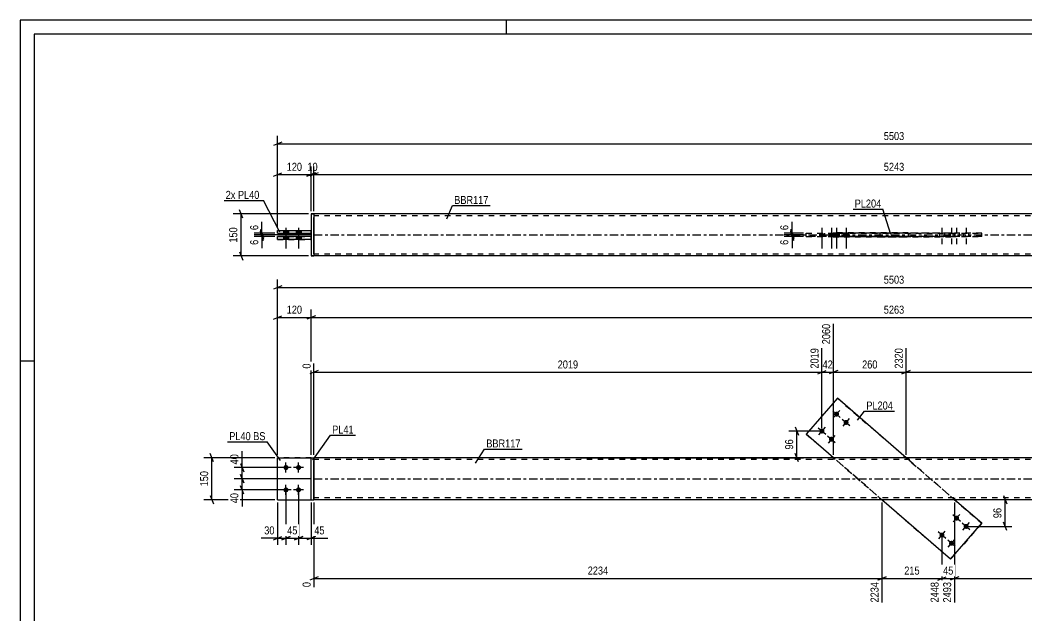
# Model space of a CAD drawing. Header units: millimetres. Extents: x 0 to 594, y 0 to 420.
# Drawn here: x 0 to 360.1, y 206.9 to 420 of the extents above; entities that cross this region are included whole.
import ezdxf

# ---------------------------------------------------------------- set-up
doc = ezdxf.new("R2010")
doc.units = ezdxf.units.MM
doc.linetypes.add('DXK_LINE_DOT2', pattern=[3.9198, 1.9599, -1.9599])
doc.linetypes.add('DXK_LINE_DOT3', pattern=[5.9187, 2.979, -0.9799, 0.9799, -0.9799])
doc.styles.add('Arial Narrow', font='ARIALN.TTF', dxfattribs={"height": 0.2})

# ---------------------------------------------------------------- blocks, each defined once
blk = doc.blocks.new('Unknown-580611105-1130')
at = {"color": 5, "linetype": 'Continuous'}
for p, q in [((594, 420), (0, 420)), ((0, 420), (0, 0)), ((174, 415), (174, 420)), ((589, 415), (5, 415)), ((5, 415), (5, 5)), ((5, 298), (0, 298))]:
    blk.add_line(p, q, dxfattribs=at)
blk = doc.blocks.new('Bolt-580611105-1705 - 1677')
at = {"linetype": 'Continuous'}
for points in [[(292.03, 279.95), (292.22, 279.93), (292.4, 279.87), (292.56, 279.78), (292.7, 279.65), (292.81, 279.5), (292.89, 279.33), (292.93, 279.14), (292.93, 278.96), (292.89, 278.77), (292.81, 278.6), (292.7, 278.45), (292.56, 278.32), (292.4, 278.23), (292.22, 278.17), (292.03, 278.15), (291.85, 278.17), (291.67, 278.23), (291.5, 278.32), (291.36, 278.45), (291.25, 278.6), (291.18, 278.77), (291.14, 278.96), (291.14, 279.14), (291.18, 279.33), (291.25, 279.5), (291.36, 279.65), (291.5, 279.78), (291.67, 279.87), (291.85, 279.93)], [(286.79, 273.9), (286.98, 273.88), (287.16, 273.83), (287.32, 273.73), (287.46, 273.61), (287.57, 273.45), (287.65, 273.28), (287.69, 273.1), (287.69, 272.91), (287.65, 272.73), (287.57, 272.55), (287.46, 272.4), (287.32, 272.28), (287.16, 272.18), (286.98, 272.12), (286.79, 272.1), (286.61, 272.12), (286.43, 272.18), (286.27, 272.28), (286.13, 272.4), (286.02, 272.55), (285.94, 272.73), (285.9, 272.91), (285.9, 273.1), (285.94, 273.28), (286.02, 273.45), (286.13, 273.61), (286.27, 273.73), (286.43, 273.83), (286.61, 273.88)], [(295.43, 277), (295.62, 276.98), (295.8, 276.93), (295.96, 276.83), (296.1, 276.71), (296.21, 276.55), (296.29, 276.38), (296.33, 276.2), (296.33, 276.01), (296.29, 275.83), (296.21, 275.65), (296.1, 275.5), (295.96, 275.38), (295.8, 275.28), (295.62, 275.22), (295.43, 275.2), (295.25, 275.22), (295.07, 275.28), (294.91, 275.38), (294.77, 275.5), (294.65, 275.65), (294.58, 275.83), (294.54, 276.01), (294.54, 276.2), (294.58, 276.38), (294.65, 276.55), (294.77, 276.71), (294.91, 276.83), (295.07, 276.93), (295.25, 276.98)], [(290.2, 270.96), (290.38, 270.94), (290.56, 270.88), (290.72, 270.79), (290.86, 270.66), (290.98, 270.51), (291.05, 270.34), (291.09, 270.15), (291.09, 269.96), (291.05, 269.78), (290.98, 269.61), (290.86, 269.46), (290.72, 269.33), (290.56, 269.24), (290.38, 269.18), (290.2, 269.16), (290.01, 269.18), (289.83, 269.24), (289.67, 269.33), (289.53, 269.46), (289.42, 269.61), (289.34, 269.78), (289.3, 269.96), (289.3, 270.15), (289.34, 270.34), (289.42, 270.51), (289.53, 270.66), (289.67, 270.79), (289.83, 270.88), (290.01, 270.94)]]:
    blk.add_hatch(color=1, dxfattribs=at).paths.add_polyline_path(points)
at = {"color": 1, "linetype": 'Continuous'}
for p, q in [((290.67, 280.23), (293.39, 277.87)), ((293.21, 280.41), (290.85, 277.69)), ((296.61, 277.46), (294.26, 274.74)), ((285.43, 274.18), (288.16, 271.83)), ((287.97, 274.36), (285.62, 271.64)), ((294.07, 277.28), (296.79, 274.93)), ((288.84, 271.24), (291.56, 268.88)), ((291.37, 271.42), (289.02, 268.7))]:
    blk.add_line(p, q, dxfattribs=at)
blk = doc.blocks.new('Part-580611105-1683 - 1677')
at = {"color": 7, "linetype": 'DXK_LINE_DOT2'}
for p, q in [((92.1, 248.45), (92.1, 263.45)), ((92.1, 263.45), (104.1, 263.45)), ((104.1, 263.45), (92.1, 263.45)), ((104.1, 248.45), (104.1, 263.45)), ((92.1, 248.45), (92.1, 248.45)), ((92.1, 248.45), (104.1, 248.45)), ((92.1, 248.45), (104.1, 248.45)), ((104.1, 248.45), (104.1, 248.45))]:
    blk.add_line(p, q, dxfattribs=at)
blk = doc.blocks.new('Part-580611105-1704 - 1677')
at = {"color": 2, "linetype": 'Continuous'}
for p, q in [((193.1, 263.45), (105.1, 263.45)), ((431.98, 263.45), (193.2, 263.45)), ((105.1, 249.65), (105.1, 262.25)), ((193.1, 248.45), (105.1, 248.45)), ((431.98, 248.45), (193.2, 248.45))]:
    blk.add_line(p, q, dxfattribs=at)
at = {"color": 7, "linetype": 'DXK_LINE_DOT2'}
for p, q in [((105.1, 263.45), (105.1, 262.25)), ((290.85, 263.45), (290.85, 262.85)), ((317.71, 263.45), (317.71, 262.85)), ((193.1, 262.85), (105.1, 262.85)), ((431.98, 262.85), (193.2, 262.85)), ((105.1, 248.45), (105.1, 249.65)), ((105.1, 249.05), (105.1, 249.09)), ((193.1, 249.05), (105.1, 249.05)), ((431.98, 249.05), (193.2, 249.05)), ((307.48, 248.45), (307.48, 249.05)), ((307.48, 248.54), (307.48, 248.45)), ((334.33, 248.45), (334.33, 249.05)), ((334.33, 248.54), (334.33, 248.45))]:
    blk.add_line(p, q, dxfattribs=at)
at = {"color": 7, "linetype": 'DXK_LINE_DOT3'}
for p, q in [((105.1, 255.95), (193.1, 255.95)), ((193.2, 255.95), (431.98, 255.95))]:
    blk.add_line(p, q, dxfattribs=at)
blk = doc.blocks.new('Part-580611105-1688 - 1677')
at = {"color": 2, "linetype": 'Continuous'}
for p, q in [((92.1, 248.45), (92.1, 263.45)), ((92.1, 263.45), (104.1, 263.45)), ((92.1, 248.45), (92.1, 248.45)), ((92.1, 248.45), (104.1, 248.45))]:
    blk.add_line(p, q, dxfattribs=at)
at = {"color": 7, "linetype": 'DXK_LINE_DOT2'}
for p, q in [((104.1, 263.45), (92.1, 263.45)), ((104.1, 248.45), (104.1, 263.45)), ((92.1, 248.45), (104.1, 248.45)), ((104.1, 248.45), (104.1, 248.45))]:
    blk.add_line(p, q, dxfattribs=at)
blk = doc.blocks.new('Bolt-580611105-1706 - 1677')
at = {"linetype": 'Continuous'}
for points in [[(334.99, 242.74), (335.18, 242.72), (335.36, 242.66), (335.52, 242.57), (335.66, 242.44), (335.77, 242.29), (335.85, 242.12), (335.88, 241.93), (335.88, 241.74), (335.85, 241.56), (335.77, 241.39), (335.66, 241.24), (335.52, 241.11), (335.36, 241.02), (335.18, 240.96), (334.99, 240.94), (334.8, 240.96), (334.62, 241.02), (334.46, 241.11), (334.32, 241.24), (334.21, 241.39), (334.13, 241.56), (334.09, 241.74), (334.09, 241.93), (334.13, 242.12), (334.21, 242.29), (334.32, 242.44), (334.46, 242.57), (334.62, 242.66), (334.8, 242.72)], [(338.39, 239.79), (338.58, 239.77), (338.76, 239.71), (338.92, 239.62), (339.06, 239.49), (339.17, 239.34), (339.25, 239.17), (339.29, 238.99), (339.29, 238.8), (339.25, 238.61), (339.17, 238.44), (339.06, 238.29), (338.92, 238.16), (338.76, 238.07), (338.58, 238.01), (338.39, 237.99), (338.2, 238.01), (338.02, 238.07), (337.86, 238.16), (337.72, 238.29), (337.61, 238.44), (337.53, 238.61), (337.5, 238.8), (337.5, 238.99), (337.53, 239.17), (337.61, 239.34), (337.72, 239.49), (337.86, 239.62), (338.02, 239.71), (338.2, 239.77)], [(329.75, 236.69), (329.94, 236.67), (330.12, 236.61), (330.28, 236.52), (330.42, 236.39), (330.53, 236.24), (330.61, 236.07), (330.65, 235.89), (330.65, 235.7), (330.61, 235.51), (330.53, 235.34), (330.42, 235.19), (330.28, 235.06), (330.12, 234.97), (329.94, 234.91), (329.75, 234.89), (329.56, 234.91), (329.39, 234.97), (329.22, 235.06), (329.08, 235.19), (328.97, 235.34), (328.9, 235.51), (328.86, 235.7), (328.86, 235.89), (328.9, 236.07), (328.97, 236.24), (329.08, 236.39), (329.22, 236.52), (329.39, 236.61), (329.56, 236.67)], [(333.15, 233.75), (333.34, 233.73), (333.52, 233.67), (333.68, 233.57), (333.82, 233.45), (333.93, 233.3), (334.01, 233.12), (334.05, 232.94), (334.05, 232.75), (334.01, 232.57), (333.93, 232.4), (333.82, 232.24), (333.68, 232.12), (333.52, 232.02), (333.34, 231.96), (333.15, 231.95), (332.97, 231.96), (332.79, 232.02), (332.62, 232.12), (332.48, 232.24), (332.37, 232.4), (332.3, 232.57), (332.26, 232.75), (332.26, 232.94), (332.3, 233.12), (332.37, 233.3), (332.48, 233.45), (332.62, 233.57), (332.79, 233.67), (332.97, 233.73)]]:
    blk.add_hatch(color=1, dxfattribs=at).paths.add_polyline_path(points)
at = {"color": 1, "linetype": 'Continuous'}
for p, q in [((336.35, 240.66), (333.63, 243.02)), ((333.81, 240.48), (336.17, 243.2)), ((339.75, 237.71), (337.03, 240.07)), ((337.21, 237.53), (339.57, 240.25)), ((331.11, 234.61), (328.39, 236.97)), ((328.57, 234.43), (330.93, 237.15)), ((331.97, 231.48), (334.33, 234.21)), ((334.51, 231.67), (331.79, 234.02))]:
    blk.add_line(p, q, dxfattribs=at)
blk = doc.blocks.new('Bolt-580611105-1708 - 1677')
at = {"linetype": 'Continuous'}
for points in [[(95.1, 260.85), (95.29, 260.83), (95.47, 260.77), (95.63, 260.68), (95.77, 260.55), (95.88, 260.4), (95.96, 260.23), (96, 260.04), (96, 259.85), (95.96, 259.67), (95.88, 259.5), (95.77, 259.35), (95.63, 259.22), (95.47, 259.13), (95.29, 259.07), (95.1, 259.05), (94.92, 259.07), (94.74, 259.13), (94.57, 259.22), (94.43, 259.35), (94.32, 259.5), (94.25, 259.67), (94.21, 259.85), (94.21, 260.04), (94.25, 260.23), (94.32, 260.4), (94.43, 260.55), (94.57, 260.68), (94.74, 260.77), (94.92, 260.83)], [(99.6, 260.85), (99.79, 260.83), (99.97, 260.77), (100.13, 260.68), (100.27, 260.55), (100.38, 260.4), (100.46, 260.23), (100.5, 260.04), (100.5, 259.85), (100.46, 259.67), (100.38, 259.5), (100.27, 259.35), (100.13, 259.22), (99.97, 259.13), (99.79, 259.07), (99.6, 259.05), (99.42, 259.07), (99.24, 259.13), (99.07, 259.22), (98.93, 259.35), (98.82, 259.5), (98.75, 259.67), (98.71, 259.85), (98.71, 260.04), (98.75, 260.23), (98.82, 260.4), (98.93, 260.55), (99.07, 260.68), (99.24, 260.77), (99.42, 260.83)], [(95.1, 252.85), (95.29, 252.83), (95.47, 252.77), (95.63, 252.68), (95.77, 252.55), (95.88, 252.4), (95.96, 252.23), (96, 252.04), (96, 251.85), (95.96, 251.67), (95.88, 251.5), (95.77, 251.35), (95.63, 251.22), (95.47, 251.13), (95.29, 251.07), (95.1, 251.05), (94.92, 251.07), (94.74, 251.13), (94.57, 251.22), (94.43, 251.35), (94.32, 251.5), (94.25, 251.67), (94.21, 251.85), (94.21, 252.04), (94.25, 252.23), (94.32, 252.4), (94.43, 252.55), (94.57, 252.68), (94.74, 252.77), (94.92, 252.83)], [(99.6, 252.85), (99.79, 252.83), (99.97, 252.77), (100.13, 252.68), (100.27, 252.55), (100.38, 252.4), (100.46, 252.23), (100.5, 252.04), (100.5, 251.85), (100.46, 251.67), (100.38, 251.5), (100.27, 251.35), (100.13, 251.22), (99.97, 251.13), (99.79, 251.07), (99.6, 251.05), (99.42, 251.07), (99.24, 251.13), (99.07, 251.22), (98.93, 251.35), (98.82, 251.5), (98.75, 251.67), (98.71, 251.85), (98.71, 252.04), (98.75, 252.23), (98.82, 252.4), (98.93, 252.55), (99.07, 252.68), (99.24, 252.77), (99.42, 252.83)]]:
    blk.add_hatch(color=1, dxfattribs=at).paths.add_polyline_path(points)
at = {"color": 1, "linetype": 'Continuous'}
for p, q in [((96.9, 259.95), (93.3, 259.95)), ((95.1, 258.15), (95.1, 261.75)), ((101.4, 259.95), (97.8, 259.95)), ((99.6, 258.15), (99.6, 261.75)), ((95.1, 250.15), (95.1, 253.75)), ((99.6, 250.15), (99.6, 253.75)), ((96.9, 251.95), (93.3, 251.95)), ((101.4, 251.95), (97.8, 251.95))]:
    blk.add_line(p, q, dxfattribs=at)
blk = doc.blocks.new('Part-580611105-1714 - 1677')
at = {"color": 2, "linetype": 'Continuous'}
for p, q in [((292.33, 284.74), (281.2, 271.89)), ((316.92, 263.45), (292.33, 284.74)), ((292.33, 284.74), (292.33, 284.74)), ((290.95, 263.45), (281.2, 271.89)), ((281.2, 271.89), (281.2, 271.89)), ((332.85, 227.15), (308.27, 248.45)), ((343.98, 240), (334.23, 248.45)), ((332.85, 227.15), (343.98, 240)), ((343.98, 240), (343.98, 240)), ((332.85, 227.15), (332.85, 227.15))]:
    blk.add_line(p, q, dxfattribs=at)
at = {"color": 7, "linetype": 'DXK_LINE_DOT2'}
for p, q in [((281.2, 271.89), (292.33, 284.74)), ((292.33, 284.74), (343.98, 240)), ((281.2, 271.89), (332.85, 227.15)), ((308.27, 248.45), (290.95, 263.45)), ((334.23, 248.45), (316.92, 263.45)), ((343.98, 240), (332.85, 227.15))]:
    blk.add_line(p, q, dxfattribs=at)
blk = doc.blocks.new('Part-580611105-1719 - 1677')
at = {"color": 2, "linetype": 'Continuous'}
for p, q in [((104.1, 263.45), (105.1, 263.45)), ((104.1, 248.45), (104.1, 263.45)), ((105.1, 263.45), (105.1, 263.45)), ((105.1, 263.45), (105.1, 248.45)), ((104.1, 248.45), (105.1, 248.45))]:
    blk.add_line(p, q, dxfattribs=at)
at = {"color": 7, "linetype": 'DXK_LINE_DOT2'}
for p, q in [((104.1, 263.45), (105.1, 263.45)), ((104.1, 248.45), (105.1, 248.45))]:
    blk.add_line(p, q, dxfattribs=at)
blk = doc.blocks.new('Part-580611105-1418 - 1367')
at = {"color": 2, "linetype": 'Continuous'}
for p, q in [((92.1, 341.55), (92.1, 342.55)), ((104.1, 342.55), (92.1, 342.55)), ((104.1, 341.55), (104.1, 342.55)), ((92.1, 341.55), (92.1, 341.55)), ((104.1, 341.55), (92.1, 341.55)), ((104.1, 341.55), (104.1, 341.55))]:
    blk.add_line(p, q, dxfattribs=at)
at = {"color": 7, "linetype": 'DXK_LINE_DOT2'}
for p, q in [((92.1, 342.55), (104.1, 342.55)), ((92.1, 341.55), (104.1, 341.55))]:
    blk.add_line(p, q, dxfattribs=at)
blk = doc.blocks.new('Bolt-580611105-1370 - 1367')
at = {"linetype": 'Continuous'}
for points in [[(94.2, 343.75), (96, 343.75), (96, 344.75), (94.2, 344.75)], [(94.2, 343.75), (96, 343.75), (96, 344.75), (94.2, 344.75)], [(94.2, 341.55), (96, 341.55), (96, 342.55), (94.2, 342.55)], [(94.2, 341.55), (96, 341.55), (96, 342.55), (94.2, 342.55)], [(98.7, 343.75), (100.5, 343.75), (100.5, 344.75), (98.7, 344.75)], [(98.7, 343.75), (100.5, 343.75), (100.5, 344.75), (98.7, 344.75)], [(98.7, 341.55), (100.5, 341.55), (100.5, 342.55), (98.7, 342.55)], [(98.7, 341.55), (100.5, 341.55), (100.5, 342.55), (98.7, 342.55)]]:
    blk.add_hatch(color=1, dxfattribs=at).paths.add_polyline_path(points)
at = {"color": 1, "linetype": 'Continuous'}
for p, q in [((95.1, 345.75), (95.1, 338.25)), ((95.1, 345.75), (95.1, 338.25)), ((99.6, 345.75), (99.6, 338.25)), ((99.6, 345.75), (99.6, 338.25)), ((94.2, 344.75), (94.2, 343.75)), ((94.2, 344.75), (94.2, 343.75)), ((94.2, 342.55), (94.2, 341.55)), ((94.2, 342.55), (94.2, 341.55)), ((96, 344.75), (96, 343.75)), ((96, 344.75), (96, 343.75)), ((96, 342.55), (96, 341.55)), ((96, 342.55), (96, 341.55)), ((98.7, 344.75), (98.7, 343.75)), ((98.7, 344.75), (98.7, 343.75)), ((98.7, 342.55), (98.7, 341.55)), ((98.7, 342.55), (98.7, 341.55)), ((100.5, 344.75), (100.5, 343.75)), ((100.5, 344.75), (100.5, 343.75)), ((100.5, 342.55), (100.5, 341.55)), ((100.5, 342.55), (100.5, 341.55))]:
    blk.add_line(p, q, dxfattribs=at)
blk = doc.blocks.new('Bolt-580611105-1435 - 1367')
at = {"color": 1, "linetype": 'DXK_LINE_DOT2'}
for p, q in [((329.75, 345.75), (329.75, 338.25)), ((333.15, 345.75), (333.15, 338.25)), ((334.99, 345.75), (334.99, 338.25)), ((338.39, 345.75), (338.39, 338.25)), ((328.85, 343.75), (328.85, 342.55)), ((330.65, 343.75), (330.65, 342.55)), ((332.25, 343.75), (332.25, 342.55)), ((334.05, 343.75), (334.05, 342.55)), ((334.09, 343.75), (334.09, 342.55)), ((335.89, 343.75), (335.89, 342.55)), ((337.49, 343.75), (337.49, 342.55)), ((339.29, 343.75), (339.29, 342.55))]:
    blk.add_line(p, q, dxfattribs=at)
blk = doc.blocks.new('Part-580611105-1456 - 1367')
at = {"color": 2, "linetype": 'Continuous'}
for p, q in [((193.1, 350.65), (105.1, 350.65)), ((105.1, 336.85), (105.1, 349.45)), ((431.98, 350.65), (193.2, 350.65)), ((290.85, 343.85), (317.71, 343.85)), ((290.85, 343.85), (290.85, 343.75)), ((290.85, 342.55), (290.85, 342.45)), ((290.85, 342.45), (290.85, 342.45)), ((317.71, 342.45), (290.85, 342.45)), ((307.48, 343.85), (307.48, 343.75)), ((307.48, 342.45), (307.48, 342.55)), ((317.71, 343.85), (317.71, 342.45)), ((193.1, 335.65), (105.1, 335.65)), ((431.98, 335.65), (193.2, 335.65))]:
    blk.add_line(p, q, dxfattribs=at)
at = {"color": 7, "linetype": 'DXK_LINE_DOT2'}
for p, q in [((105.1, 350.65), (105.1, 349.45)), ((105.1, 350.65), (105.1, 350.56)), ((105.1, 350.56), (105.1, 350.3)), ((193.1, 350.05), (105.1, 350.05)), ((431.98, 350.05), (193.2, 350.05)), ((317.71, 343.85), (290.85, 343.85)), ((290.85, 342.45), (290.85, 343.75)), ((290.85, 342.45), (317.71, 342.45)), ((307.48, 343.85), (307.48, 343.85)), ((307.48, 343.85), (307.48, 343.85)), ((307.48, 343.85), (334.33, 343.85)), ((307.48, 343.85), (334.33, 343.85)), ((307.48, 343.75), (307.48, 342.45)), ((334.33, 342.45), (307.48, 342.45)), ((307.48, 342.45), (307.48, 342.45)), ((307.48, 342.45), (334.33, 342.45)), ((334.33, 343.85), (334.33, 342.45)), ((105.1, 336.4), (105.1, 336.85)), ((105.1, 336.85), (105.1, 335.65)), ((193.1, 336.25), (105.1, 336.25)), ((431.98, 336.25), (193.2, 336.25))]:
    blk.add_line(p, q, dxfattribs=at)
at = {"color": 7, "linetype": 'DXK_LINE_DOT3'}
for p, q in [((105.1, 343.15), (193.1, 343.15)), ((193.2, 343.15), (431.98, 343.15))]:
    blk.add_line(p, q, dxfattribs=at)
blk = doc.blocks.new('Part-580611105-1413 - 1367')
at = {"color": 2, "linetype": 'Continuous'}
for p, q in [((92.1, 343.75), (92.1, 344.75)), ((92.1, 344.75), (104.1, 344.75)), ((92.1, 343.75), (92.1, 343.75)), ((92.1, 343.75), (104.1, 343.75)), ((104.1, 343.75), (104.1, 344.75)), ((104.1, 343.75), (104.1, 343.75))]:
    blk.add_line(p, q, dxfattribs=at)
at = {"color": 7, "linetype": 'DXK_LINE_DOT2'}
for p, q in [((92.1, 344.75), (92.1, 344.75)), ((92.1, 344.75), (104.1, 344.75)), ((92.1, 343.75), (104.1, 343.75)), ((104.1, 344.75), (104.1, 344.75))]:
    blk.add_line(p, q, dxfattribs=at)
blk = doc.blocks.new('Part-580611105-1397 - 1367')
at = {"color": 7, "linetype": 'DXK_LINE_DOT2'}
for p, q in [((281.2, 343.75), (332.85, 343.76)), ((281.2, 343.75), (292.33, 343.75)), ((281.2, 342.55), (332.85, 342.56)), ((292.33, 342.55), (281.2, 342.55)), ((343.98, 343.75), (317.71, 343.75)), ((343.98, 342.55), (317.71, 342.55)), ((332.85, 342.56), (332.85, 343.76)), ((332.85, 343.76), (343.98, 343.75)), ((332.85, 342.56), (343.98, 342.55)), ((343.98, 342.55), (343.98, 343.75))]:
    blk.add_line(p, q, dxfattribs=at)
at = {"color": 2, "linetype": 'Continuous'}
for p, q in [((281.2, 342.55), (281.2, 343.75)), ((292.33, 342.55), (292.33, 343.75)), ((317.71, 343.75), (292.33, 343.75)), ((317.71, 342.55), (292.33, 342.55))]:
    blk.add_line(p, q, dxfattribs=at)
blk = doc.blocks.new('Part-580611105-1398 - 1367')
at = {"color": 2, "linetype": 'Continuous'}
for p, q in [((104.1, 350.65), (105.1, 350.65)), ((104.1, 350.65), (104.1, 335.65)), ((105.1, 350.65), (105.1, 350.65)), ((105.1, 350.65), (105.1, 335.65)), ((105.1, 335.65), (104.1, 335.65)), ((104.1, 335.65), (104.1, 335.65))]:
    blk.add_line(p, q, dxfattribs=at)
at = {"color": 7, "linetype": 'DXK_LINE_DOT2'}
for p, q in [((105.1, 350.65), (104.1, 350.65)), ((105.1, 350.65), (105.1, 350.65)), ((104.1, 335.65), (105.1, 335.65))]:
    blk.add_line(p, q, dxfattribs=at)
blk = doc.blocks.new('Bolt-580611105-1436 - 1367')
at = {"linetype": 'Continuous'}
for points in [[(287.69, 343.75), (285.89, 343.75), (285.89, 342.55), (287.69, 342.55)], [(291.1, 343.75), (289.3, 343.75), (289.3, 342.55), (291.1, 342.55)], [(292.93, 343.75), (291.13, 343.75), (291.13, 342.55), (292.93, 342.55)], [(296.33, 343.75), (294.53, 343.75), (294.53, 342.55), (296.33, 342.55)]]:
    blk.add_hatch(color=1, dxfattribs=at).paths.add_polyline_path(points)
at = {"color": 1, "linetype": 'Continuous'}
for p, q in [((286.79, 345.75), (286.79, 338.25)), ((290.2, 345.75), (290.2, 338.25)), ((292.03, 345.75), (292.03, 338.25)), ((295.43, 345.75), (295.43, 338.25)), ((285.89, 343.75), (285.89, 342.55)), ((287.69, 343.75), (287.69, 342.55)), ((289.3, 343.75), (289.3, 342.55)), ((291.1, 343.75), (291.1, 342.55)), ((291.13, 343.75), (291.13, 342.55)), ((292.93, 343.75), (292.93, 342.55)), ((294.53, 343.75), (294.53, 342.55)), ((296.33, 343.75), (296.33, 342.55))]:
    blk.add_line(p, q, dxfattribs=at)
blk = doc.blocks.new('StraightDimension-580611105-2927 - 1677')
at = {"color": 7, "linetype": 'Continuous'}
for p, q in [((334.23, 247.45), (334.23, 211.68)), ((520.08, 246.45), (520.08, 211.68)), ((335.73, 220.9), (332.73, 219.7)), ((334.23, 220.3), (520.08, 220.3)), ((518.58, 219.7), (521.58, 220.9))]:
    blk.add_line(p, q, dxfattribs=at)
at = {"color": 0}
blk.add_wipeout([(431.41, 221.05), (431.41, 225.25), (422.9, 225.25), (422.9, 221.05)], dxfattribs=at)
at = {"color": 0, "linetype": 'Continuous'}
blk.add_wipeout([(519.48, 219.6), (515.28, 219.6), (515.28, 211.08), (519.48, 211.08)], dxfattribs=at)
at = {"color": 3, "style": 'Arial Narrow'}
blk.add_text('2750', height=2.863, dxfattribs=at).set_placement((423.5, 221.65))
at = {"color": 3, "linetype": 'Continuous', "style": 'Arial Narrow'}
blk.add_text('5243', height=2.863, rotation=90.0002, dxfattribs=at).set_placement((518.88, 211.68))
blk = doc.blocks.new('StraightDimension-580611105-1827 - 1677')
at = {"color": 7, "linetype": 'Continuous'}
for p, q in [((95.1, 250.95), (95.1, 232.28)), ((92.1, 247.45), (92.1, 232.28)), ((90.6, 234.08), (93.6, 235.28)), ((92.1, 234.68), (95.1, 234.68)), ((96.6, 235.28), (93.6, 234.08))]:
    blk.add_line(p, q, dxfattribs=at)
at = {"color": 0}
blk.add_wipeout([(91.58, 235.43), (91.58, 239.63), (86.72, 239.63), (86.72, 235.43)], dxfattribs=at)
at = {"color": 7, "linetype": 'Continuous'}
blk.add_line((92.1, 234.68), (86.2, 234.68), dxfattribs=at)
blk.add_line((92.1, 234.68), (86.2, 234.68), dxfattribs=at)
at = {"color": 3, "style": 'Arial Narrow'}
blk.add_text('30', height=2.863, dxfattribs=at).set_placement((87.32, 236.03))
blk = doc.blocks.new('StraightDimension-580611105-2057 - 1677')
at = {"color": 7, "linetype": 'Continuous'}
for p, q in [((90.6, 313.04), (93.6, 314.24)), ((92.1, 264.45), (92.1, 316.49)), ((92.1, 313.64), (104.1, 313.64)), ((105.6, 314.24), (102.6, 313.04)), ((104.1, 264.45), (104.1, 316.49))]:
    blk.add_line(p, q, dxfattribs=at)
at = {"color": 0}
blk.add_wipeout([(101.45, 314.39), (101.45, 318.59), (94.76, 318.59), (94.76, 314.39)], dxfattribs=at)
at = {"color": 3, "style": 'Arial Narrow'}
blk.add_text('120', height=2.863, dxfattribs=at).set_placement((95.36, 314.99))
blk = doc.blocks.new('StraightDimension-580611105-2050 - 1677')
at = {"color": 7, "linetype": 'Continuous'}
for p, q in [((105.6, 314.24), (102.6, 313.04)), ((104.1, 264.45), (104.1, 316.49)), ((104.1, 313.64), (521.08, 313.64))]:
    blk.add_line(p, q, dxfattribs=at)
at = {"color": 0}
blk.add_wipeout([(316.85, 314.39), (316.85, 318.59), (308.34, 318.59), (308.34, 314.39)], dxfattribs=at)
at = {"color": 3, "style": 'Arial Narrow'}
blk.add_text('5263', height=2.863, dxfattribs=at).set_placement((308.94, 314.99))
blk = doc.blocks.new('StraightDimension-580611105-2930 - 1677')
at = {"color": 7, "linetype": 'Continuous'}
for p, q in [((105.1, 247.45), (105.1, 217.17)), ((308.27, 247.45), (308.27, 211.68)), ((106.6, 220.9), (103.6, 219.7)), ((105.1, 220.3), (308.27, 220.3)), ((306.77, 219.7), (309.77, 220.9))]:
    blk.add_line(p, q, dxfattribs=at)
at = {"color": 0}
blk.add_wipeout([(210.94, 221.05), (210.94, 225.25), (202.43, 225.25), (202.43, 221.05)], dxfattribs=at)
at = {"color": 0, "linetype": 'Continuous'}
for points in [[(104.5, 219.6), (100.3, 219.6), (100.3, 216.57), (104.5, 216.57)], [(307.67, 219.6), (303.47, 219.6), (303.47, 211.08), (307.67, 211.08)]]:
    blk.add_wipeout(points, dxfattribs=at)
at = {"color": 3, "style": 'Arial Narrow'}
blk.add_text('2234', height=2.863, dxfattribs=at).set_placement((203.03, 221.65))
at = {"color": 3, "linetype": 'Continuous', "style": 'Arial Narrow'}
for s, height, p in [('0', 2.86, (103.9, 217.17)), ('2234', 2.863, (307.07, 211.68))]:
    blk.add_text(s, height=height, rotation=90.0002, dxfattribs=at).set_placement(p)
blk = doc.blocks.new('StraightDimension-580611105-2929 - 1677')
at = {"color": 7, "linetype": 'Continuous'}
for p, q in [((308.27, 247.45), (308.27, 211.68)), ((329.75, 234.79), (329.75, 211.68)), ((309.77, 220.9), (306.77, 219.7)), ((308.27, 220.3), (329.75, 220.3)), ((328.25, 219.7), (331.25, 220.9))]:
    blk.add_line(p, q, dxfattribs=at)
at = {"color": 0}
blk.add_wipeout([(322.35, 221.05), (322.35, 225.25), (315.67, 225.25), (315.67, 221.05)], dxfattribs=at)
at = {"color": 0, "linetype": 'Continuous'}
blk.add_wipeout([(329.15, 219.6), (324.95, 219.6), (324.95, 211.08), (329.15, 211.08)], dxfattribs=at)
at = {"color": 3, "style": 'Arial Narrow'}
blk.add_text('215', height=2.863, dxfattribs=at).set_placement((316.27, 221.65))
at = {"color": 3, "linetype": 'Continuous', "style": 'Arial Narrow'}
blk.add_text('2448', height=2.863, rotation=90.0002, dxfattribs=at).set_placement((328.55, 211.68))
blk = doc.blocks.new('StraightDimension-580611105-1909 - 1677')
at = {"color": 7, "linetype": 'Continuous'}
for p, q in [((94.1, 259.95), (76.55, 259.95)), ((78.8, 261.45), (80, 258.45)), ((79.4, 255.95), (79.4, 259.95)), ((104.1, 255.95), (76.55, 255.95)), ((80, 254.45), (78.8, 257.45))]:
    blk.add_line(p, q, dxfattribs=at)
at = {"color": 0}
blk.add_wipeout([(78.65, 265.33), (74.45, 265.33), (74.45, 260.47), (78.65, 260.47)], dxfattribs=at)
at = {"color": 7, "linetype": 'Continuous'}
blk.add_line((79.4, 259.95), (79.4, 265.85), dxfattribs=at)
blk.add_line((79.4, 259.95), (79.4, 265.85), dxfattribs=at)
at = {"color": 3, "style": 'Arial Narrow'}
blk.add_text('40', height=2.863, rotation=90.0002, dxfattribs=at).set_placement((78.05, 261.07))
blk = doc.blocks.new('StraightDimension-580611105-2928 - 1677')
at = {"color": 7, "linetype": 'Continuous'}
for p, q in [((334.23, 247.45), (334.23, 211.68)), ((329.75, 234.79), (329.75, 211.68)), ((328.25, 219.7), (331.25, 220.9)), ((329.75, 220.3), (334.23, 220.3)), ((335.73, 220.9), (332.73, 219.7))]:
    blk.add_line(p, q, dxfattribs=at)
at = {"color": 0}
blk.add_wipeout([(334.42, 221.05), (334.42, 225.25), (329.56, 225.25), (329.56, 221.05)], dxfattribs=at)
at = {"color": 3, "style": 'Arial Narrow'}
blk.add_text('45', height=2.863, dxfattribs=at).set_placement((330.16, 221.65))
at = {"color": 0, "linetype": 'Continuous'}
blk.add_wipeout([(333.63, 219.6), (329.43, 219.6), (329.43, 211.08), (333.63, 211.08)], dxfattribs=at)
at = {"color": 3, "linetype": 'Continuous', "style": 'Arial Narrow'}
blk.add_text('2493', height=2.863, rotation=90.0002, dxfattribs=at).set_placement((333.03, 211.68))
blk = doc.blocks.new('StraightDimension-580611105-1979 - 1677')
at = {"color": 7, "linetype": 'Continuous'}
for p, q in [((91.1, 263.45), (65.75, 263.45)), ((69.2, 261.95), (68, 264.95)), ((68.6, 248.45), (68.6, 263.45)), ((68, 249.95), (69.2, 246.95)), ((91.1, 248.45), (65.75, 248.45))]:
    blk.add_line(p, q, dxfattribs=at)
at = {"color": 0}
blk.add_wipeout([(67.85, 259.29), (63.65, 259.29), (63.65, 252.61), (67.85, 252.61)], dxfattribs=at)
at = {"color": 3, "style": 'Arial Narrow'}
blk.add_text('150', height=2.863, rotation=90.0002, dxfattribs=at).set_placement((67.25, 253.21))
blk = doc.blocks.new('StraightDimension-580611105-2805 - 1677')
at = {"color": 7, "linetype": 'Continuous'}
for p, q in [((290.95, 264.45), (290.95, 311.35)), ((286.79, 274), (286.79, 302.65)), ((285.29, 293.44), (288.29, 294.64)), ((286.79, 294.04), (290.95, 294.04)), ((292.45, 294.64), (289.45, 293.44))]:
    blk.add_line(p, q, dxfattribs=at)
at = {"color": 0, "linetype": 'Continuous'}
blk.add_wipeout([(290.35, 311.95), (286.15, 311.95), (286.15, 303.44), (290.35, 303.44)], dxfattribs=at)
at = {"color": 0}
blk.add_wipeout([(291.3, 294.79), (291.3, 298.99), (286.45, 298.99), (286.45, 294.79)], dxfattribs=at)
at = {"color": 3, "linetype": 'Continuous', "style": 'Arial Narrow'}
blk.add_text('2060', height=2.863, rotation=90.0002, dxfattribs=at).set_placement((289.75, 304.04))
at = {"color": 3, "style": 'Arial Narrow'}
blk.add_text('42', height=2.863, dxfattribs=at).set_placement((287.05, 295.39))
blk = doc.blocks.new('StraightDimension-580611105-2804 - 1677')
at = {"color": 7, "linetype": 'Continuous'}
for p, q in [((290.95, 264.45), (290.95, 311.35)), ((316.92, 264.45), (316.92, 302.65)), ((292.45, 294.64), (289.45, 293.44)), ((290.95, 294.04), (316.92, 294.04)), ((315.42, 293.44), (318.42, 294.64))]:
    blk.add_line(p, q, dxfattribs=at)
at = {"color": 0, "linetype": 'Continuous'}
blk.add_wipeout([(316.32, 303.25), (312.12, 303.25), (312.12, 294.74), (316.32, 294.74)], dxfattribs=at)
at = {"color": 0}
blk.add_wipeout([(307.28, 294.79), (307.28, 298.99), (300.59, 298.99), (300.59, 294.79)], dxfattribs=at)
at = {"color": 3, "linetype": 'Continuous', "style": 'Arial Narrow'}
blk.add_text('2320', height=2.863, rotation=90.0002, dxfattribs=at).set_placement((315.72, 295.34))
at = {"color": 3, "style": 'Arial Narrow'}
blk.add_text('260', height=2.863, dxfattribs=at).set_placement((301.19, 295.39))
blk = doc.blocks.new('StraightDimension-580611105-1735 - 1677')
at = {"color": 7, "linetype": 'Continuous'}
for p, q in [((277.26, 274.5), (278.46, 271.5)), ((285.79, 273), (275.01, 273)), ((277.86, 263.45), (277.86, 273)), ((200.52, 263.45), (280.26, 263.45)), ((278.46, 261.95), (277.26, 264.95))]:
    blk.add_line(p, q, dxfattribs=at)
at = {"color": 0}
blk.add_wipeout([(277.11, 270.65), (272.91, 270.65), (272.91, 265.8), (277.11, 265.8)], dxfattribs=at)
at = {"color": 3, "style": 'Arial Narrow'}
blk.add_text('96', height=2.863, rotation=90.0002, dxfattribs=at).set_placement((276.51, 266.4))
blk = doc.blocks.new('StraightDimension-580611105-1746 - 1677')
at = {"color": 7, "linetype": 'Continuous'}
for p, q in [((93.6, 324.97), (90.6, 323.77)), ((92.1, 264.45), (92.1, 327.22)), ((92.1, 324.37), (533.08, 324.37))]:
    blk.add_line(p, q, dxfattribs=at)
at = {"color": 0}
blk.add_wipeout([(316.85, 325.12), (316.85, 329.32), (308.34, 329.32), (308.34, 325.12)], dxfattribs=at)
at = {"color": 3, "style": 'Arial Narrow'}
blk.add_text('5503', height=2.863, dxfattribs=at).set_placement((308.94, 325.72))
blk = doc.blocks.new('StraightDimension-580611105-1813 - 1677')
at = {"color": 7, "linetype": 'Continuous'}
for p, q in [((99.6, 250.95), (99.6, 232.28)), ((104.1, 247.45), (104.1, 232.28)), ((98.1, 234.08), (101.1, 235.28)), ((99.6, 234.68), (104.1, 234.68)), ((105.6, 235.28), (102.6, 234.08))]:
    blk.add_line(p, q, dxfattribs=at)
at = {"color": 0}
blk.add_wipeout([(109.48, 235.43), (109.48, 239.63), (104.63, 239.63), (104.63, 235.43)], dxfattribs=at)
at = {"color": 7, "linetype": 'Continuous'}
blk.add_line((104.1, 234.68), (110.01, 234.68), dxfattribs=at)
blk.add_line((104.1, 234.68), (110.01, 234.68), dxfattribs=at)
at = {"color": 3, "style": 'Arial Narrow'}
blk.add_text('45', height=2.863, dxfattribs=at).set_placement((105.23, 236.03))
blk = doc.blocks.new('StraightDimension-580611105-1820 - 1677')
at = {"color": 7, "linetype": 'Continuous'}
for p, q in [((95.1, 250.95), (95.1, 232.28)), ((99.6, 250.95), (99.6, 232.28)), ((93.6, 234.08), (96.6, 235.28)), ((95.1, 234.68), (99.6, 234.68)), ((101.1, 235.28), (98.1, 234.08))]:
    blk.add_line(p, q, dxfattribs=at)
at = {"color": 0}
blk.add_wipeout([(99.78, 235.43), (99.78, 239.63), (94.92, 239.63), (94.92, 235.43)], dxfattribs=at)
at = {"color": 3, "style": 'Arial Narrow'}
blk.add_text('45', height=2.863, dxfattribs=at).set_placement((95.52, 236.03))
blk = doc.blocks.new('StraightDimension-580611105-1922 - 1677')
at = {"color": 7, "linetype": 'Continuous'}
for p, q in [((104.1, 255.95), (76.55, 255.95)), ((78.8, 257.45), (80, 254.45)), ((79.4, 251.95), (79.4, 255.95)), ((80, 250.45), (78.8, 253.45)), ((94.1, 251.95), (76.55, 251.95))]:
    blk.add_line(p, q, dxfattribs=at)
at = {"color": 0}
blk.add_wipeout([(78.65, 251.42), (74.45, 251.42), (74.45, 246.57), (78.65, 246.57)], dxfattribs=at)
at = {"color": 7, "linetype": 'Continuous'}
blk.add_line((79.4, 251.95), (79.4, 246.04), dxfattribs=at)
blk.add_line((79.4, 251.95), (79.4, 246.04), dxfattribs=at)
at = {"color": 3, "style": 'Arial Narrow'}
blk.add_text('40', height=2.863, rotation=90.0002, dxfattribs=at).set_placement((78.05, 247.17))
blk = doc.blocks.new('StraightDimension-580611105-2806 - 1677')
at = {"color": 7, "linetype": 'Continuous'}
for p, q in [((286.79, 274), (286.79, 302.65)), ((105.1, 264.45), (105.1, 297.17)), ((106.6, 294.64), (103.6, 293.44)), ((105.1, 294.04), (286.79, 294.04)), ((285.29, 293.44), (288.29, 294.64))]:
    blk.add_line(p, q, dxfattribs=at)
at = {"color": 0, "linetype": 'Continuous'}
for points in [[(286.19, 303.25), (281.99, 303.25), (281.99, 294.74), (286.19, 294.74)], [(104.5, 297.77), (100.3, 297.77), (100.3, 294.74), (104.5, 294.74)]]:
    blk.add_wipeout(points, dxfattribs=at)
at = {"color": 0}
blk.add_wipeout([(200.21, 294.79), (200.21, 298.99), (191.69, 298.99), (191.69, 294.79)], dxfattribs=at)
at = {"color": 3, "linetype": 'Continuous', "style": 'Arial Narrow'}
for s, height, p in [('2019', 2.863, (285.59, 295.34)), ('0', 2.86, (103.9, 295.34))]:
    blk.add_text(s, height=height, rotation=90.0002, dxfattribs=at).set_placement(p)
at = {"color": 3, "style": 'Arial Narrow'}
blk.add_text('2019', height=2.863, dxfattribs=at).set_placement((192.29, 295.39))
blk = doc.blocks.new('StraightDimension-580611105-1993 - 1677')
at = {"color": 7, "linetype": 'Continuous'}
for p, q in [((351.76, 249.95), (352.96, 246.95)), ((354.69, 248.45), (349.51, 248.45)), ((352.36, 238.89), (352.36, 248.45)), ((339.39, 238.89), (354.76, 238.89)), ((352.96, 237.39), (351.76, 240.39))]:
    blk.add_line(p, q, dxfattribs=at)
at = {"color": 0}
blk.add_wipeout([(351.61, 246.1), (347.41, 246.1), (347.41, 241.24), (351.61, 241.24)], dxfattribs=at)
at = {"color": 3, "style": 'Arial Narrow'}
blk.add_text('96', height=2.863, rotation=90.0002, dxfattribs=at).set_placement((351.01, 241.84))
blk = doc.blocks.new('StraightDimension-580611105-2803 - 1677')
at = {"color": 7, "linetype": 'Continuous'}
for p, q in [((316.92, 264.45), (316.92, 302.65)), ((520.08, 265.45), (520.08, 302.65)), ((318.42, 294.64), (315.42, 293.44)), ((316.92, 294.04), (520.08, 294.04)), ((518.58, 293.44), (521.58, 294.64))]:
    blk.add_line(p, q, dxfattribs=at)
at = {"color": 0, "linetype": 'Continuous'}
blk.add_wipeout([(519.48, 303.25), (515.28, 303.25), (515.28, 294.74), (519.48, 294.74)], dxfattribs=at)
at = {"color": 0}
blk.add_wipeout([(422.76, 294.79), (422.76, 298.99), (414.24, 298.99), (414.24, 294.79)], dxfattribs=at)
at = {"color": 3, "linetype": 'Continuous', "style": 'Arial Narrow'}
blk.add_text('5243', height=2.863, rotation=90.0002, dxfattribs=at).set_placement((518.88, 295.34))
at = {"color": 3, "style": 'Arial Narrow'}
blk.add_text('2923', height=2.863, dxfattribs=at).set_placement((414.84, 295.39))
blk = doc.blocks.new('StraightDimension-580611105-1540 - 1367')
at = {"color": 7, "linetype": 'Continuous'}
for p, q in [((280.2, 343.15), (273.27, 343.15)), ((280.2, 342.55), (273.27, 342.55)), ((275.52, 344.65), (276.72, 341.65)), ((276.72, 341.05), (275.52, 344.05)), ((276.12, 342.55), (276.12, 343.15))]:
    blk.add_line(p, q, dxfattribs=at)
at = {"color": 0}
blk.add_wipeout([(275.37, 342.03), (271.17, 342.03), (271.17, 339), (275.37, 339)], dxfattribs=at)
at = {"color": 7, "linetype": 'Continuous'}
blk.add_line((276.12, 342.55), (276.12, 338.48), dxfattribs=at)
blk.add_line((276.12, 342.55), (276.12, 338.48), dxfattribs=at)
at = {"color": 3, "style": 'Arial Narrow'}
blk.add_text('6', height=2.86, rotation=90.0002, dxfattribs=at).set_placement((274.77, 339.6))
blk = doc.blocks.new('StraightDimension-580611105-1544 - 1367')
at = {"color": 7, "linetype": 'Continuous'}
for p, q in [((280.2, 343.75), (273.27, 343.75)), ((280.2, 343.15), (273.27, 343.15)), ((275.52, 345.25), (276.72, 342.25)), ((276.72, 341.65), (275.52, 344.65)), ((276.12, 343.15), (276.12, 343.75))]:
    blk.add_line(p, q, dxfattribs=at)
at = {"color": 0}
blk.add_wipeout([(275.37, 347.31), (271.17, 347.31), (271.17, 344.28), (275.37, 344.28)], dxfattribs=at)
at = {"color": 7, "linetype": 'Continuous'}
blk.add_line((276.12, 343.75), (276.12, 347.83), dxfattribs=at)
blk.add_line((276.12, 343.75), (276.12, 347.83), dxfattribs=at)
at = {"color": 3, "style": 'Arial Narrow'}
blk.add_text('6', height=2.86, rotation=90.0002, dxfattribs=at).set_placement((274.77, 344.88))
blk = doc.blocks.new('StraightDimension-580611105-1529 - 1367')
at = {"color": 7, "linetype": 'Continuous'}
for p, q in [((103.1, 350.65), (76.16, 350.65)), ((79.61, 349.15), (78.41, 352.15)), ((79.01, 335.65), (79.01, 350.65)), ((103.1, 335.65), (76.16, 335.65)), ((78.41, 337.15), (79.61, 334.15))]:
    blk.add_line(p, q, dxfattribs=at)
at = {"color": 0}
blk.add_wipeout([(78.26, 346.5), (74.06, 346.5), (74.06, 339.81), (78.26, 339.81)], dxfattribs=at)
at = {"color": 3, "style": 'Arial Narrow'}
blk.add_text('150', height=2.863, rotation=90.0002, dxfattribs=at).set_placement((77.66, 340.41))
blk = doc.blocks.new('StraightDimension-580611105-1549 - 1367')
at = {"color": 7, "linetype": 'Continuous'}
for p, q in [((92.1, 345.75), (92.1, 378.6)), ((93.6, 376.35), (90.6, 375.15)), ((92.1, 375.75), (533.08, 375.75))]:
    blk.add_line(p, q, dxfattribs=at)
at = {"color": 0}
blk.add_wipeout([(316.85, 376.5), (316.85, 380.7), (308.34, 380.7), (308.34, 376.5)], dxfattribs=at)
at = {"color": 3, "style": 'Arial Narrow'}
blk.add_text('5503', height=2.863, dxfattribs=at).set_placement((308.94, 377.1))
blk = doc.blocks.new('StraightDimension-580611105-1560 - 1367')
at = {"color": 7, "linetype": 'Continuous'}
for p, q in [((104.1, 351.65), (104.1, 367.6)), ((105.1, 351.65), (105.1, 367.6)), ((102.6, 364.15), (105.6, 365.35)), ((106.6, 365.35), (103.6, 364.15)), ((104.1, 364.75), (105.1, 364.75))]:
    blk.add_line(p, q, dxfattribs=at)
at = {"color": 0}
blk.add_wipeout([(107.03, 365.5), (107.03, 369.7), (102.17, 369.7), (102.17, 365.5)], dxfattribs=at)
at = {"color": 3, "style": 'Arial Narrow'}
blk.add_text('10', height=2.863, dxfattribs=at).set_placement((102.77, 366.1))
blk = doc.blocks.new('StraightDimension-580611105-1570 - 1367')
at = {"color": 7, "linetype": 'Continuous'}
for p, q in [((92.1, 345.75), (92.1, 367.6)), ((104.1, 351.65), (104.1, 367.6)), ((90.6, 364.15), (93.6, 365.35)), ((92.1, 364.75), (104.1, 364.75)), ((105.6, 365.35), (102.6, 364.15))]:
    blk.add_line(p, q, dxfattribs=at)
at = {"color": 0}
blk.add_wipeout([(101.45, 365.5), (101.45, 369.7), (94.76, 369.7), (94.76, 365.5)], dxfattribs=at)
at = {"color": 3, "style": 'Arial Narrow'}
blk.add_text('120', height=2.863, dxfattribs=at).set_placement((95.36, 366.1))
blk = doc.blocks.new('StraightDimension-580611105-1580 - 1367')
at = {"color": 7, "linetype": 'Continuous'}
for p, q in [((105.1, 351.65), (105.1, 367.6)), ((106.6, 365.35), (103.6, 364.15)), ((105.1, 364.75), (520.08, 364.75))]:
    blk.add_line(p, q, dxfattribs=at)
at = {"color": 0}
blk.add_wipeout([(316.85, 365.5), (316.85, 369.7), (308.34, 369.7), (308.34, 365.5)], dxfattribs=at)
at = {"color": 3, "style": 'Arial Narrow'}
blk.add_text('5243', height=2.863, dxfattribs=at).set_placement((308.94, 366.1))
blk = doc.blocks.new('StraightDimension-580611105-4789 - 1367')
at = {"color": 7, "linetype": 'Continuous'}
for p, q in [((91.1, 343.75), (83.66, 343.75)), ((104.1, 343.15), (83.66, 343.15)), ((85.91, 345.25), (87.11, 342.25)), ((87.11, 341.65), (85.91, 344.65)), ((86.51, 343.15), (86.51, 343.75))]:
    blk.add_line(p, q, dxfattribs=at)
at = {"color": 0}
blk.add_wipeout([(85.76, 347.31), (81.56, 347.31), (81.56, 344.28), (85.76, 344.28)], dxfattribs=at)
at = {"color": 7, "linetype": 'Continuous'}
blk.add_line((86.51, 343.75), (86.51, 347.83), dxfattribs=at)
blk.add_line((86.51, 343.75), (86.51, 347.83), dxfattribs=at)
at = {"color": 3, "style": 'Arial Narrow'}
blk.add_text('6', height=2.86, rotation=90.0002, dxfattribs=at).set_placement((85.16, 344.88))
blk = doc.blocks.new('StraightDimension-580611105-4790 - 1367')
at = {"color": 7, "linetype": 'Continuous'}
for p, q in [((104.1, 343.15), (83.66, 343.15)), ((91.1, 342.55), (83.66, 342.55)), ((85.91, 344.65), (87.11, 341.65)), ((87.11, 341.05), (85.91, 344.05)), ((86.51, 342.55), (86.51, 343.15))]:
    blk.add_line(p, q, dxfattribs=at)
at = {"color": 0}
blk.add_wipeout([(85.76, 342.03), (81.56, 342.03), (81.56, 339), (85.76, 339)], dxfattribs=at)
at = {"color": 7, "linetype": 'Continuous'}
blk.add_line((86.51, 342.55), (86.51, 338.48), dxfattribs=at)
blk.add_line((86.51, 342.55), (86.51, 338.48), dxfattribs=at)
at = {"color": 3, "style": 'Arial Narrow'}
blk.add_text('6', height=2.86, rotation=90.0002, dxfattribs=at).set_placement((85.16, 339.6))
blk = doc.blocks.new('Mark-580611105-1700 - 1677')
at = {"color": 0}
blk.add_wipeout([(178.99, 267.12), (178.99, 270.12), (166.75, 270.12), (166.75, 267.12)], dxfattribs=at)
blk.add_wipeout([(178.99, 267.12), (178.99, 270.12), (166.75, 270.12), (166.75, 267.12)], dxfattribs=at)
at = {"color": 30, "linetype": 'Continuous'}
for p, q in [((162.84, 261.47), (166.15, 266.52)), ((166.15, 266.52), (179.59, 266.52))]:
    blk.add_line(p, q, dxfattribs=at)
at = {"color": 3, "style": 'Arial Narrow'}
blk.add_text('BBR117', height=2.863, dxfattribs=at).set_placement((166.75, 267.12))
blk = doc.blocks.new('Mark-580611105-1710 - 1677')
at = {"color": 0}
blk.add_wipeout([(312.19, 280.7), (312.19, 283.7), (302.69, 283.7), (302.69, 280.7)], dxfattribs=at)
blk.add_wipeout([(312.19, 280.7), (312.19, 283.7), (302.69, 283.7), (302.69, 280.7)], dxfattribs=at)
at = {"color": 30, "linetype": 'Continuous'}
for p, q in [((299.55, 276.91), (302.09, 280.1)), ((302.09, 280.1), (312.79, 280.1))]:
    blk.add_line(p, q, dxfattribs=at)
at = {"color": 3, "style": 'Arial Narrow'}
blk.add_text('PL204', height=2.863, dxfattribs=at).set_placement((302.69, 280.7))
blk = doc.blocks.new('Mark-580611105-1715 - 1677')
at = {"color": 0}
blk.add_wipeout([(119.31, 272.1), (119.31, 275.1), (111.63, 275.1), (111.63, 272.1)], dxfattribs=at)
blk.add_wipeout([(119.31, 272.1), (119.31, 275.1), (111.63, 275.1), (111.63, 272.1)], dxfattribs=at)
at = {"color": 30, "linetype": 'Continuous'}
for p, q in [((104.74, 262.64), (111.03, 271.5)), ((111.03, 271.5), (119.91, 271.5))]:
    blk.add_line(p, q, dxfattribs=at)
at = {"color": 3, "style": 'Arial Narrow'}
blk.add_text('PL41', height=2.863, dxfattribs=at).set_placement((111.63, 272.1))
blk = doc.blocks.new('MarkSet-580611105-2089 - 1677')
at = {"color": 0}
blk.add_wipeout([(82.48, 269.74), (82.48, 272.74), (74.8, 272.74), (74.8, 269.74)], dxfattribs=at)
blk.add_wipeout([(82.48, 269.74), (82.48, 272.74), (74.8, 272.74), (74.8, 269.74)], dxfattribs=at)
blk.add_wipeout([(87.76, 269.74), (87.76, 272.74), (83.38, 272.74), (83.38, 269.74)], dxfattribs=at)
blk.add_wipeout([(87.76, 269.74), (87.76, 272.74), (83.38, 272.74), (83.38, 269.74)], dxfattribs=at)
at = {"color": 30, "linetype": 'Continuous'}
for p in [(74.2, 269.14), (93.14, 262.51)]:
    blk.add_line(p, (88.36, 269.14), dxfattribs=at)
at = {"color": 3, "style": 'Arial Narrow'}
for s, p in [('PL40', (74.8, 269.74)), ('BS', (83.38, 269.74))]:
    blk.add_text(s, height=2.863, dxfattribs=at).set_placement(p)
blk = doc.blocks.new('Mark-580611105-1392 - 1367')
at = {"color": 0}
blk.add_wipeout([(308.03, 352.95), (308.03, 355.95), (298.53, 355.95), (298.53, 352.95)], dxfattribs=at)
blk.add_wipeout([(308.03, 352.95), (308.03, 355.95), (298.53, 355.95), (298.53, 352.95)], dxfattribs=at)
at = {"color": 30, "linetype": 'Continuous'}
for p in [(297.93, 352.35), (311.46, 343.28)]:
    blk.add_line(p, (308.63, 352.35), dxfattribs=at)
at = {"color": 3, "style": 'Arial Narrow'}
blk.add_text('PL204', height=2.863, dxfattribs=at).set_placement((298.53, 352.95))
blk = doc.blocks.new('MarkSet-580611105-1668 - 1367')
at = {"color": 0}
blk.add_wipeout([(77, 356.05), (77, 359.05), (73.53, 359.05), (73.53, 356.05)], dxfattribs=at)
blk.add_wipeout([(77, 356.05), (77, 359.05), (73.53, 359.05), (73.53, 356.05)], dxfattribs=at)
blk.add_wipeout([(85.58, 356.05), (85.58, 359.05), (77.9, 359.05), (77.9, 356.05)], dxfattribs=at)
blk.add_wipeout([(85.58, 356.05), (85.58, 359.05), (77.9, 359.05), (77.9, 356.05)], dxfattribs=at)
at = {"color": 30, "linetype": 'Continuous'}
for p in [(72.93, 355.45), (92.95, 344.14)]:
    blk.add_line(p, (87.08, 355.45), dxfattribs=at)
at = {"color": 3, "style": 'Arial Narrow'}
for s, p in [('2x', (73.53, 356.05)), ('PL40', (77.9, 356.05))]:
    blk.add_text(s, height=2.863, dxfattribs=at).set_placement(p)
blk = doc.blocks.new('Mark-580611105-1452 - 1367')
at = {"color": 0}
blk.add_wipeout([(167.52, 354.23), (167.52, 357.23), (155.28, 357.23), (155.28, 354.23)], dxfattribs=at)
blk.add_wipeout([(167.52, 354.23), (167.52, 357.23), (155.28, 357.23), (155.28, 354.23)], dxfattribs=at)
at = {"color": 30, "linetype": 'Continuous'}
for p, q in [((152.66, 348.96), (154.68, 353.63)), ((154.68, 353.63), (168.12, 353.63))]:
    blk.add_line(p, q, dxfattribs=at)
at = {"color": 3, "style": 'Arial Narrow'}
blk.add_text('BBR117', height=2.863, dxfattribs=at).set_placement((155.28, 354.23))

msp = doc.modelspace()

# ---------------------------------------------------------------- block references
for name in ['Unknown-580611105-1130', 'Part-580611105-1398 - 1367', 'Part-580611105-1456 - 1367', 'Bolt-580611105-1370 - 1367', 'Bolt-580611105-1436 - 1367', 'Bolt-580611105-1435 - 1367', 'Part-580611105-1413 - 1367', 'Part-580611105-1418 - 1367', 'Part-580611105-1397 - 1367', 'Part-580611105-1714 - 1677', 'Bolt-580611105-1705 - 1677', 'Part-580611105-1683 - 1677', 'Part-580611105-1688 - 1677', 'Part-580611105-1719 - 1677', 'Part-580611105-1704 - 1677', 'Bolt-580611105-1708 - 1677', 'Bolt-580611105-1706 - 1677']:
    msp.add_blockref(name, (0, 0))

# ---------------------------------------------------------------- next in the draw order: block references
for name in ['StraightDimension-580611105-1529 - 1367', 'StraightDimension-580611105-1540 - 1367', 'StraightDimension-580611105-2057 - 1677', 'StraightDimension-580611105-1827 - 1677', 'StraightDimension-580611105-2930 - 1677', 'StraightDimension-580611105-2927 - 1677']:
    msp.add_blockref(name, (0, 0))

# ---------------------------------------------------------------- next in the draw order: block references
for name in ['StraightDimension-580611105-1544 - 1367', 'StraightDimension-580611105-2050 - 1677', 'StraightDimension-580611105-1813 - 1677', 'StraightDimension-580611105-1993 - 1677', 'StraightDimension-580611105-2929 - 1677']:
    msp.add_blockref(name, (0, 0))

# ---------------------------------------------------------------- next in the draw order: block references
for name in ['StraightDimension-580611105-1549 - 1367', 'StraightDimension-580611105-2805 - 1677', 'StraightDimension-580611105-1909 - 1677', 'StraightDimension-580611105-1820 - 1677', 'StraightDimension-580611105-2928 - 1677']:
    msp.add_blockref(name, (0, 0))

# ---------------------------------------------------------------- next in the draw order: block references
for name in ['StraightDimension-580611105-1560 - 1367', 'StraightDimension-580611105-2804 - 1677', 'StraightDimension-580611105-1735 - 1677', 'StraightDimension-580611105-1979 - 1677']:
    msp.add_blockref(name, (0, 0))

# ---------------------------------------------------------------- next in the draw order: block references
for name in ['StraightDimension-580611105-1570 - 1367', 'StraightDimension-580611105-1746 - 1677', 'StraightDimension-580611105-1922 - 1677']:
    msp.add_blockref(name, (0, 0))

# ---------------------------------------------------------------- next in the draw order: block references
for name in ['StraightDimension-580611105-1580 - 1367', 'StraightDimension-580611105-4789 - 1367', 'StraightDimension-580611105-2806 - 1677', 'StraightDimension-580611105-2803 - 1677', 'Mark-580611105-1710 - 1677', 'MarkSet-580611105-2089 - 1677']:
    msp.add_blockref(name, (0, 0))

# ---------------------------------------------------------------- next in the draw order: block references
for name in ['Mark-580611105-1452 - 1367', 'Mark-580611105-1392 - 1367', 'StraightDimension-580611105-4790 - 1367', 'Mark-580611105-1715 - 1677', 'Mark-580611105-1700 - 1677']:
    msp.add_blockref(name, (0, 0))

# ---------------------------------------------------------------- next in the draw order: block references
msp.add_blockref('MarkSet-580611105-1668 - 1367', (0, 0))

doc.saveas('drawing.dxf')
